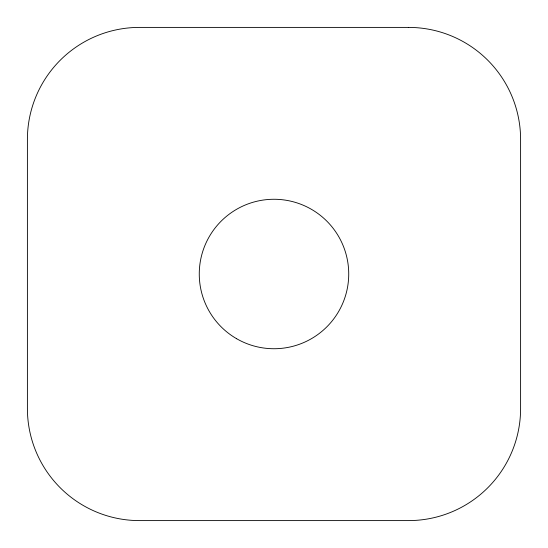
<?xml version="1.0" encoding="UTF-8"?>
<svg xmlns="http://www.w3.org/2000/svg" width="548" height="548" viewBox="0 0 548 548"><rect width="100%" height="100%" fill="white"/><g stroke="black" fill="none" stroke-linecap="round" stroke-linejoin="round"><path stroke-width="0.82" d="M408.507 27.4L139.493 27.4A112.093 112.093 0 0 0 27.4 139.493L27.4 408.507A112.093 112.093 0 0 0 139.493 520.6L408.507 520.6A112.093 112.093 0 0 0 520.6 408.507L520.6 139.493A112.093 112.093 0 0 0 408.507 27.4M236.633 338.719A74.727 74.727 0 0 0 348.727 274A74.727 74.727 0 0 0 236.633 209.281A74.727 74.727 0 0 0 236.633 338.719"/></g></svg>
